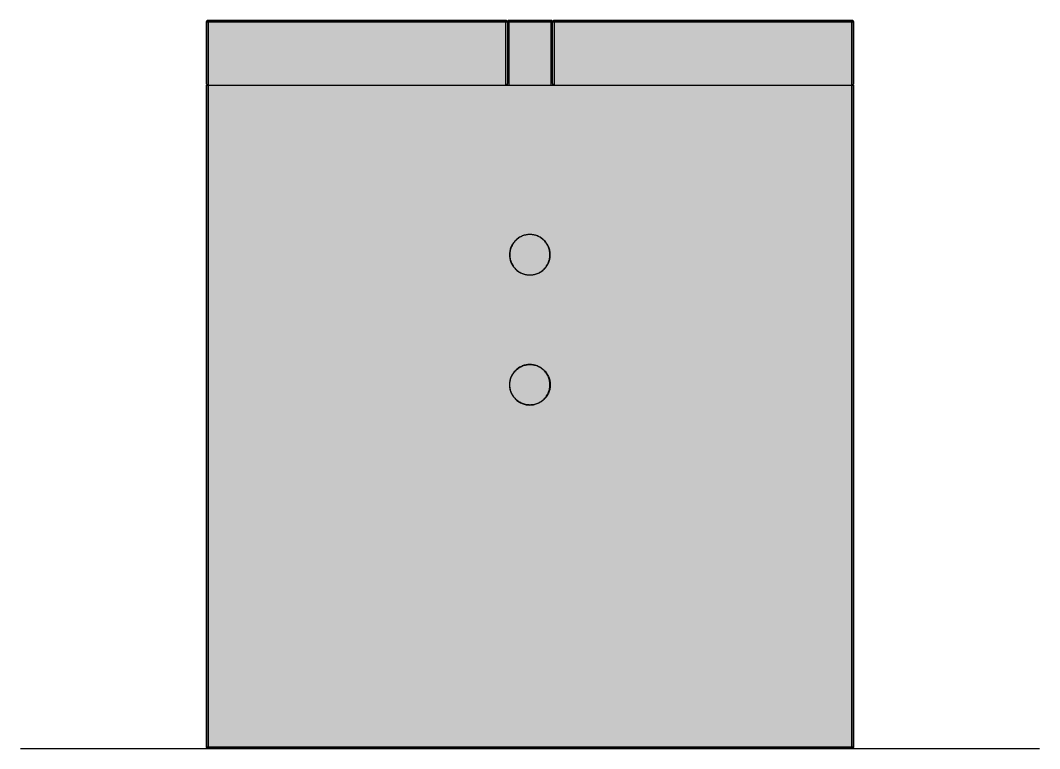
# Model space of a CAD drawing. Header units: millimetres. Extents: x 0 to 3080, y -791 to 450.
# Drawn here: x 2450 to 3080, y -1 to 449 of the extents above; entities that cross this region are included whole.
import ezdxf

# ---------------------------------------------------------------- set-up
doc = ezdxf.new("R2010")
doc.units = ezdxf.units.MM
doc.linetypes.add('Dots', pattern=[1, 0, -1])
doc.layers.add('Blocks', color=7, linetype='Continuous')
doc.layers.add('Blocks$Fill', color=7, linetype='Continuous', true_color=0xffffff)
for name, color, linetype, lineweight, true_color in [('Blocks$Inner', 7, 'Continuous', 25, 0x007f00), ('Blocks$Outline', 7, 'Continuous', 35, 0xff3f3f), ('Groud', 7, 'Dots', 25, 0x243775)]:
    doc.layers.add(name, color=color, linetype=linetype, lineweight=lineweight, true_color=true_color)

# ---------------------------------------------------------------- blocks, each defined once
blk = doc.blocks.new('Stretch 200 Bench End')
at = {"layer": 'Blocks$Fill', "extrusion": (0, 0, -1)}
blk.add_hatch(color=256, dxfattribs=at).paths.add_polyline_path([(514.99, 411), (514.99, 449), (514.99, 449.02), (514.99, 449.04), (514.99, 449.07), (514.99, 449.09), (514.99, 449.11), (514.99, 449.14), (514.98, 449.16), (514.98, 449.18), (514.97, 449.21), (514.97, 449.23), (514.96, 449.25), (514.96, 449.28), (514.95, 449.3), (514.94, 449.32), (514.93, 449.34), (514.92, 449.37), (514.91, 449.39), (514.9, 449.41), (514.89, 449.44), (514.88, 449.46), (514.87, 449.48), (514.86, 449.5), (514.85, 449.53), (514.83, 449.55), (514.82, 449.57), (514.8, 449.59), (514.79, 449.61), (514.77, 449.63), (514.75, 449.65), (514.74, 449.67), (514.72, 449.69), (514.7, 449.71), (514.68, 449.73), (514.66, 449.74), (514.64, 449.76), (514.62, 449.78), (514.6, 449.79), (514.58, 449.81), (514.56, 449.82), (514.54, 449.84), (514.52, 449.85), (514.5, 449.86), (514.48, 449.88), (514.45, 449.89), (514.43, 449.9), (514.41, 449.91), (514.39, 449.92), (514.36, 449.93), (514.34, 449.94), (514.32, 449.95), (514.29, 449.95), (514.27, 449.96), (514.25, 449.97), (514.22, 449.97), (514.2, 449.98), (514.18, 449.98), (514.15, 449.99), (514.13, 449.99), (514.11, 449.99), (514.08, 450), (514.06, 450), (514.04, 450), (514.02, 450), (513.99, 450), (329.99, 450), (329.97, 450), (329.95, 450), (329.93, 450), (329.9, 450), (329.88, 449.99), (329.86, 449.99), (329.84, 449.99), (329.81, 449.98), (329.79, 449.98), (329.77, 449.97), (329.74, 449.97), (329.72, 449.96), (329.7, 449.95), (329.67, 449.95), (329.65, 449.94), (329.63, 449.93), (329.6, 449.92), (329.58, 449.91), (329.56, 449.9), (329.54, 449.89), (329.51, 449.88), (329.49, 449.86), (329.47, 449.85), (329.45, 449.84), (329.43, 449.82), (329.41, 449.81), (329.38, 449.79), (329.36, 449.78), (329.34, 449.76), (329.32, 449.74), (329.31, 449.73), (329.29, 449.71), (329.27, 449.69), (329.25, 449.67), (329.23, 449.65), (329.22, 449.63), (329.2, 449.61), (329.19, 449.59), (329.17, 449.57), (329.16, 449.55), (329.14, 449.53), (329.13, 449.5), (329.12, 449.48), (329.11, 449.46), (329.1, 449.44), (329.08, 449.41), (329.07, 449.39), (329.06, 449.37), (329.06, 449.35), (329.05, 449.32), (329.04, 449.3), (329.03, 449.28), (329.03, 449.26), (329.02, 449.24), (329.02, 449.22), (329.01, 449.19), (329.01, 449.17), (329.01, 449.15), (329, 449.13), (329, 449.11), (329, 449.09), (329, 449.06), (329, 449.04), (328.99, 449.02), (328.99, 449.04), (328.99, 449.06), (328.99, 449.09), (328.99, 449.11), (328.99, 449.13), (328.98, 449.15), (328.98, 449.17), (328.98, 449.19), (328.97, 449.22), (328.97, 449.24), (328.96, 449.26), (328.95, 449.28), (328.95, 449.3), (328.94, 449.32), (328.93, 449.35), (328.92, 449.37), (328.91, 449.39), (328.9, 449.41), (328.89, 449.44), (328.88, 449.46), (328.87, 449.48), (328.86, 449.5), (328.85, 449.53), (328.83, 449.55), (328.82, 449.57), (328.8, 449.59), (328.79, 449.61), (328.77, 449.63), (328.75, 449.65), (328.74, 449.67), (328.72, 449.69), (328.7, 449.71), (328.68, 449.73), (328.66, 449.74), (328.64, 449.76), (328.62, 449.78), (328.6, 449.79), (328.58, 449.81), (328.56, 449.82), (328.54, 449.84), (328.52, 449.85), (328.5, 449.86), (328.48, 449.88), (328.45, 449.89), (328.43, 449.9), (328.41, 449.91), (328.39, 449.92), (328.36, 449.93), (328.34, 449.94), (328.32, 449.95), (328.29, 449.95), (328.27, 449.96), (328.25, 449.97), (328.22, 449.97), (328.2, 449.98), (328.18, 449.98), (328.15, 449.99), (328.13, 449.99), (328.11, 449.99), (328.08, 450), (328.06, 450), (328.04, 450), (328.02, 450), (327.99, 450), (301.99, 450), (301.97, 450), (301.95, 450), (301.93, 450), (301.9, 450), (301.88, 449.99), (301.86, 449.99), (301.84, 449.99), (301.81, 449.98), (301.79, 449.98), (301.77, 449.97), (301.74, 449.97), (301.72, 449.96), (301.7, 449.95), (301.67, 449.95), (301.65, 449.94), (301.63, 449.93), (301.6, 449.92), (301.58, 449.91), (301.56, 449.9), (301.54, 449.89), (301.51, 449.88), (301.49, 449.86), (301.47, 449.85), (301.45, 449.84), (301.43, 449.82), (301.41, 449.81), (301.38, 449.79), (301.36, 449.78), (301.34, 449.76), (301.32, 449.74), (301.31, 449.73), (301.29, 449.71), (301.27, 449.69), (301.25, 449.67), (301.23, 449.65), (301.22, 449.63), (301.2, 449.61), (301.19, 449.59), (301.17, 449.57), (301.16, 449.55), (301.14, 449.53), (301.13, 449.5), (301.12, 449.48), (301.11, 449.46), (301.1, 449.44), (301.08, 449.41), (301.07, 449.39), (301.06, 449.37), (301.06, 449.35), (301.05, 449.32), (301.04, 449.3), (301.03, 449.28), (301.03, 449.26), (301.02, 449.24), (301.02, 449.22), (301.01, 449.19), (301.01, 449.17), (301.01, 449.15), (301, 449.13), (301, 449.11), (301, 449.09), (301, 449.06), (301, 449.04), (300.99, 449.02), (300.99, 449.04), (300.99, 449.06), (300.99, 449.09), (300.99, 449.11), (300.99, 449.13), (300.98, 449.15), (300.98, 449.17), (300.98, 449.19), (300.97, 449.22), (300.97, 449.24), (300.96, 449.26), (300.95, 449.28), (300.95, 449.3), (300.94, 449.32), (300.93, 449.35), (300.92, 449.37), (300.91, 449.39), (300.9, 449.41), (300.89, 449.44), (300.88, 449.46), (300.87, 449.48), (300.86, 449.5), (300.85, 449.53), (300.83, 449.55), (300.82, 449.57), (300.8, 449.59), (300.79, 449.61), (300.77, 449.63), (300.75, 449.65), (300.74, 449.67), (300.72, 449.69), (300.7, 449.71), (300.68, 449.73), (300.66, 449.74), (300.64, 449.76), (300.62, 449.78), (300.6, 449.79), (300.58, 449.81), (300.56, 449.82), (300.54, 449.84), (300.52, 449.85), (300.5, 449.86), (300.48, 449.88), (300.45, 449.89), (300.43, 449.9), (300.41, 449.91), (300.39, 449.92), (300.36, 449.93), (300.34, 449.94), (300.32, 449.95), (300.29, 449.95), (300.27, 449.96), (300.25, 449.97), (300.22, 449.97), (300.2, 449.98), (300.18, 449.98), (300.15, 449.99), (300.13, 449.99), (300.11, 449.99), (300.08, 450), (300.06, 450), (300.04, 450), (300.02, 450), (299.99, 450), (115.99, 450), (115.97, 450), (115.95, 450), (115.93, 450), (115.9, 450), (115.88, 449.99), (115.86, 449.99), (115.84, 449.99), (115.81, 449.98), (115.79, 449.98), (115.77, 449.97), (115.74, 449.97), (115.72, 449.96), (115.7, 449.95), (115.67, 449.95), (115.65, 449.94), (115.63, 449.93), (115.6, 449.92), (115.58, 449.91), (115.56, 449.9), (115.54, 449.89), (115.51, 449.88), (115.49, 449.86), (115.47, 449.85), (115.45, 449.84), (115.43, 449.82), (115.41, 449.81), (115.38, 449.79), (115.36, 449.78), (115.34, 449.76), (115.32, 449.74), (115.31, 449.73), (115.29, 449.71), (115.27, 449.69), (115.25, 449.67), (115.23, 449.65), (115.22, 449.63), (115.2, 449.61), (115.19, 449.59), (115.17, 449.57), (115.16, 449.55), (115.14, 449.53), (115.13, 449.5), (115.12, 449.48), (115.11, 449.46), (115.1, 449.44), (115.08, 449.41), (115.07, 449.39), (115.06, 449.37), (115.06, 449.34), (115.05, 449.32), (115.04, 449.3), (115.03, 449.28), (115.03, 449.25), (115.02, 449.23), (115.02, 449.21), (115.01, 449.18), (115.01, 449.16), (115, 449.14), (115, 449.11), (115, 449.09), (115, 449.07), (115, 449.04), (114.99, 449.02), (114.99, 449), (114.99, 411), (115, 410.9), (115, 410.88), (115.01, 410.85), (115.01, 410.83), (115.01, 410.8), (115.02, 410.79), (115.02, 410.77), (115.03, 410.75), (115.03, 410.73), (115.04, 410.72), (115.04, 410.7), (115.05, 410.68), (115.05, 410.67), (115.06, 410.64), (115.07, 410.62), (115.08, 410.6), (115.09, 410.58), (115.1, 410.56), (115.11, 410.54), (115.12, 410.51), (115.13, 410.49), (115.14, 410.48), (115.15, 410.46), (115.17, 410.44), (115.18, 410.42), (115.19, 410.41), (115.2, 410.39), (115.22, 410.37), (115.23, 410.35), (115.25, 410.34), (115.26, 410.32), (115.28, 410.3), (115.3, 410.28), (115.32, 410.26), (115.34, 410.24), (115.36, 410.23), (115.38, 410.21), (115.4, 410.2), (115.42, 410.18), (115.44, 410.17), (115.46, 410.15), (115.48, 410.14), (115.5, 410.13), (115.53, 410.12), (115.55, 410.11), (115.57, 410.1), (115.58, 410.09), (115.6, 410.08), (115.62, 410.07), (115.64, 410.07), (115.66, 410.06), (115.67, 410.05), (115.69, 410.05), (115.71, 410.04), (115.73, 410.04), (115.75, 410.03), (115.77, 410.03), (115.79, 410.02), (115.8, 410.02), (115.82, 410.01), (115.84, 410.01), (115.86, 410.01), (115.88, 410.01), (115.9, 410), (115.92, 410), (115.94, 410), (115.99, 410), (114.99, 410), (114.99, 410), (114.99, 1), (114.99, 0.98), (115, 0.96), (115, 0.93), (115, 0.91), (115, 0.89), (115, 0.86), (115.01, 0.84), (115.01, 0.82), (115.02, 0.79), (115.02, 0.77), (115.03, 0.75), (115.03, 0.72), (115.04, 0.7), (115.05, 0.68), (115.06, 0.66), (115.06, 0.63), (115.07, 0.61), (115.08, 0.59), (115.1, 0.56), (115.11, 0.54), (115.12, 0.52), (115.13, 0.5), (115.14, 0.47), (115.16, 0.45), (115.17, 0.43), (115.19, 0.41), (115.2, 0.39), (115.22, 0.37), (115.23, 0.35), (115.25, 0.33), (115.27, 0.31), (115.29, 0.29), (115.31, 0.27), (115.32, 0.26), (115.34, 0.24), (115.36, 0.22), (115.38, 0.21), (115.41, 0.19), (115.43, 0.18), (115.45, 0.16), (115.47, 0.15), (115.49, 0.14), (115.51, 0.12), (115.54, 0.11), (115.56, 0.1), (115.58, 0.09), (115.6, 0.08), (115.63, 0.07), (115.65, 0.06), (115.67, 0.05), (115.7, 0.05), (115.72, 0.04), (115.74, 0.03), (115.77, 0.03), (115.79, 0.02), (115.81, 0.02), (115.84, 0.01), (115.86, 0.01), (115.88, 0.01), (115.9, 0), (115.93, 0), (115.95, 0), (115.97, 0), (115.99, 0), (513.99, 0), (514.02, 0), (514.04, 0), (514.06, 0), (514.08, 0), (514.11, 0.01), (514.13, 0.01), (514.15, 0.01), (514.18, 0.02), (514.2, 0.02), (514.22, 0.03), (514.25, 0.03), (514.27, 0.04), (514.29, 0.05), (514.32, 0.05), (514.34, 0.06), (514.36, 0.07), (514.39, 0.08), (514.41, 0.09), (514.43, 0.1), (514.45, 0.11), (514.48, 0.12), (514.5, 0.14), (514.52, 0.15), (514.54, 0.16), (514.56, 0.18), (514.58, 0.19), (514.6, 0.21), (514.62, 0.22), (514.64, 0.24), (514.66, 0.26), (514.68, 0.27), (514.7, 0.29), (514.72, 0.31), (514.74, 0.33), (514.75, 0.35), (514.77, 0.37), (514.79, 0.39), (514.8, 0.41), (514.82, 0.43), (514.83, 0.45), (514.85, 0.47), (514.86, 0.5), (514.87, 0.52), (514.88, 0.54), (514.89, 0.56), (514.9, 0.59), (514.91, 0.61), (514.92, 0.63), (514.93, 0.66), (514.94, 0.68), (514.95, 0.7), (514.96, 0.72), (514.96, 0.75), (514.97, 0.77), (514.97, 0.79), (514.98, 0.82), (514.98, 0.84), (514.99, 0.86), (514.99, 0.89), (514.99, 0.91), (514.99, 0.93), (514.99, 0.96), (514.99, 0.98), (514.99, 1), (514.99, 410), (514.99, 410), (514.03, 410), (514.09, 410), (514.11, 410.01), (514.13, 410.01), (514.15, 410.01), (514.17, 410.01), (514.18, 410.02), (514.2, 410.02), (514.22, 410.03), (514.24, 410.03), (514.26, 410.04), (514.28, 410.04), (514.3, 410.05), (514.31, 410.05), (514.33, 410.06), (514.35, 410.07), (514.37, 410.07), (514.39, 410.08), (514.41, 410.09), (514.42, 410.1), (514.44, 410.11), (514.46, 410.12), (514.49, 410.13), (514.51, 410.14), (514.53, 410.15), (514.55, 410.17), (514.57, 410.18), (514.59, 410.2), (514.61, 410.21), (514.63, 410.23), (514.65, 410.24), (514.67, 410.26), (514.69, 410.28), (514.71, 410.3), (514.72, 410.32), (514.74, 410.34), (514.76, 410.35), (514.77, 410.37), (514.79, 410.39), (514.8, 410.41), (514.81, 410.42), (514.82, 410.44), (514.83, 410.46), (514.85, 410.48), (514.86, 410.49), (514.87, 410.51), (514.88, 410.54), (514.89, 410.56), (514.9, 410.58), (514.91, 410.6), (514.92, 410.62), (514.93, 410.64), (514.94, 410.67), (514.94, 410.68), (514.95, 410.7), (514.95, 410.72), (514.96, 410.73), (514.96, 410.75), (514.97, 410.77), (514.97, 410.79), (514.97, 410.8), (514.98, 410.83), (514.98, 410.85), (514.99, 410.88), (514.99, 410.9)], flags=0)
at = {"layer": 'Blocks$Inner', "linetype": 'ByBlock'}
for p, q in [((-514.99, 411), (-514.99, 449)), ((-513.99, 450), (-329.99, 450)), ((-513.99, 449), (-513.99, 1)), ((-329.99, 449), (-513.99, 449)), ((-329.99, 410), (-329.99, 449)), ((-328.99, 449), (-328.99, 411)), ((-327.99, 450), (-301.99, 450)), ((-327.99, 449), (-327.99, 410)), ((-301.99, 449), (-327.99, 449)), ((-301.99, 410), (-301.99, 449)), ((-300.99, 411), (-300.99, 449)), ((-299.99, 450), (-115.99, 450)), ((-115.99, 449), (-299.99, 449)), ((-299.99, 449), (-299.99, 410)), ((-115.99, 1), (-115.99, 449)), ((-114.99, 449), (-114.99, 411)), ((-514.99, 1), (-514.99, 410)), ((-513.99, 410), (-115.99, 410)), ((-328.99, 410), (-328.99, 411)), ((-300.99, 411), (-300.99, 410)), ((-114.99, 410), (-114.99, 1)), ((-513.99, 1), (-115.99, 1)), ((-115.99, 0), (-513.99, 0))]:
    blk.add_line(p, q, dxfattribs=at)
for points, knots in [([(-514.99, 449), (-514.99, 449.12), (-514.97, 449.24), (-514.88, 449.49), (-514.8, 449.61), (-514.6, 449.8), (-514.49, 449.88), (-514.24, 449.98), (-514.11, 450), (-513.99, 450)], [39, 39, 39, 39, 39.25, 39.25, 39.5, 39.5, 39.75, 39.75, 40, 40, 40, 40]), ([(-513.99, 449), (-514.11, 449), (-514.24, 449), (-514.49, 449), (-514.6, 449), (-514.8, 449), (-514.88, 449), (-514.97, 449), (-514.99, 449), (-514.99, 449)], [399, 399, 399, 399, 399.25, 399.25, 399.5, 399.5, 399.75, 399.75, 400, 400, 400, 400]), ([(-513.99, 450), (-513.99, 450), (-513.99, 449.98), (-513.99, 449.88), (-513.99, 449.8), (-513.99, 449.61), (-513.99, 449.49), (-513.99, 449.24), (-513.99, 449.12), (-513.99, 449)], [0, 0, 0, 0, 0.25, 0.25, 0.5, 0.5, 0.75, 0.75, 1, 1, 1, 1]), ([(-329.99, 450), (-329.88, 450), (-329.75, 449.98), (-329.5, 449.88), (-329.39, 449.8), (-329.19, 449.61), (-329.11, 449.49), (-329.02, 449.24), (-328.99, 449.12), (-328.99, 449)], [224, 224, 224, 224, 224.25, 224.25, 224.5, 224.5, 224.75, 224.75, 225, 225, 225, 225]), ([(-329.99, 449), (-329.99, 449.12), (-329.99, 449.24), (-329.99, 449.49), (-329.99, 449.61), (-329.99, 449.8), (-329.99, 449.88), (-329.99, 449.98), (-329.99, 450), (-329.99, 450)], [303, 303, 303, 303, 303.25, 303.25, 303.5, 303.5, 303.75, 303.75, 304, 304, 304, 304]), ([(-328.99, 449), (-328.99, 449), (-329.02, 449), (-329.11, 449), (-329.19, 449), (-329.39, 449), (-329.5, 449), (-329.75, 449), (-329.88, 449), (-329.99, 449)], [214, 214, 214, 214, 214.25, 214.25, 214.5, 214.5, 214.75, 214.75, 215, 215, 215, 215]), ([(-328.99, 449), (-328.99, 449.12), (-328.97, 449.24), (-328.88, 449.49), (-328.8, 449.61), (-328.6, 449.8), (-328.49, 449.88), (-328.24, 449.98), (-328.11, 450), (-327.99, 450)], [0, 0, 0, 0, 0.25, 0.25, 0.5, 0.5, 0.75, 0.75, 1, 1, 1, 1]), ([(-327.99, 449), (-328.11, 449), (-328.24, 449), (-328.49, 449), (-328.6, 449), (-328.8, 449), (-328.88, 449), (-328.97, 449), (-328.99, 449), (-328.99, 449)], [213, 213, 213, 213, 213.25, 213.25, 213.5, 213.5, 213.75, 213.75, 214, 214, 214, 214]), ([(-327.99, 450), (-327.99, 450), (-327.99, 449.98), (-327.99, 449.88), (-327.99, 449.8), (-327.99, 449.61), (-327.99, 449.49), (-327.99, 449.24), (-327.99, 449.12), (-327.99, 449)], [0, 0, 0, 0, 0.25, 0.25, 0.5, 0.5, 0.75, 0.75, 1, 1, 1, 1]), ([(-301.99, 449), (-301.99, 449.12), (-301.99, 449.24), (-301.99, 449.49), (-301.99, 449.61), (-301.99, 449.8), (-301.99, 449.88), (-301.99, 449.98), (-301.99, 450), (-301.99, 450)], [39, 39, 39, 39, 39.25, 39.25, 39.5, 39.5, 39.75, 39.75, 40, 40, 40, 40]), ([(-301.99, 450), (-301.88, 450), (-301.75, 449.98), (-301.5, 449.88), (-301.39, 449.8), (-301.19, 449.61), (-301.11, 449.49), (-301.02, 449.24), (-300.99, 449.12), (-300.99, 449)], [27, 27, 27, 27, 27.25, 27.25, 27.5, 27.5, 27.75, 27.75, 28, 28, 28, 28]), ([(-300.99, 449), (-300.99, 449), (-301.02, 449), (-301.11, 449), (-301.19, 449), (-301.39, 449), (-301.5, 449), (-301.75, 449), (-301.88, 449), (-301.99, 449)], [186, 186, 186, 186, 186.249595, 186.249595, 186.49973, 186.49973, 186.749865, 186.749865, 187, 187, 187, 187]), ([(-300.99, 449), (-300.99, 449.12), (-300.97, 449.24), (-300.88, 449.49), (-300.8, 449.61), (-300.6, 449.8), (-300.49, 449.88), (-300.24, 449.98), (-300.11, 450), (-299.99, 450)], [79, 79, 79, 79, 79.25, 79.25, 79.5, 79.5, 79.75, 79.75, 80, 80, 80, 80]), ([(-299.99, 449), (-300.11, 449), (-300.24, 449), (-300.49, 449), (-300.6, 449), (-300.8, 449), (-300.88, 449), (-300.97, 449), (-300.99, 449), (-300.99, 449)], [185, 185, 185, 185, 185.25, 185.25, 185.5, 185.5, 185.75, 185.75, 186, 186, 186, 186]), ([(-299.99, 450), (-299.99, 450), (-299.99, 449.98), (-299.99, 449.88), (-299.99, 449.8), (-299.99, 449.61), (-299.99, 449.49), (-299.99, 449.24), (-299.99, 449.12), (-299.99, 449)], [0, 0, 0, 0, 0.25, 0.25, 0.5, 0.5, 0.75, 0.75, 1, 1, 1, 1]), ([(-115.99, 449), (-115.99, 449.12), (-115.99, 449.24), (-115.99, 449.49), (-115.99, 449.61), (-115.99, 449.8), (-115.99, 449.88), (-115.99, 449.98), (-115.99, 450), (-115.99, 450)], [449, 449, 449, 449, 449.25, 449.25, 449.5, 449.5, 449.75, 449.75, 450, 450, 450, 450]), ([(-115.99, 450), (-115.88, 450), (-115.75, 449.98), (-115.5, 449.88), (-115.39, 449.8), (-115.19, 449.61), (-115.11, 449.49), (-115.02, 449.24), (-114.99, 449.12), (-114.99, 449)], [264, 264, 264, 264, 264.25, 264.25, 264.5, 264.5, 264.75, 264.75, 265, 265, 265, 265]), ([(-114.99, 449), (-114.99, 449), (-115.02, 449), (-115.11, 449), (-115.19, 449), (-115.39, 449), (-115.5, 449), (-115.75, 449), (-115.88, 449), (-115.99, 449)], [0, 0, 0, 0, 0.25, 0.25, 0.5, 0.5, 0.75, 0.75, 1, 1, 1, 1]), ([(-513.99, 410), (-514.02, 410), (-514.07, 410), (-514.15, 410.01), (-514.22, 410.03), (-514.3, 410.05), (-514.37, 410.07), (-514.48, 410.12), (-514.62, 410.21), (-514.76, 410.35), (-514.87, 410.5), (-514.94, 410.65), (-514.98, 410.82), (-514.99, 410.93), (-514.99, 411)], [0, 0, 0, 0, 0.0397981, 0.0800777, 0.1210637, 0.1629695, 0.2059949, 0.2503245, 0.3675176, 0.500167, 0.6158425, 0.750092, 0.8536174, 1, 1, 1, 1]), ([(-514.99, 410), (-514.99, 410), (-514.97, 410), (-514.88, 410), (-514.8, 410), (-514.6, 410), (-514.49, 410), (-514.24, 410), (-514.11, 410), (-513.99, 410)], [1209, 1209, 1209, 1209, 1209.25, 1209.25, 1209.5, 1209.5, 1209.75, 1209.75, 1210, 1210, 1210, 1210]), ([(-328.99, 411), (-329, 410.93), (-329, 410.82), (-329.05, 410.65), (-329.12, 410.5), (-329.23, 410.35), (-329.37, 410.21), (-329.51, 410.12), (-329.62, 410.07), (-329.69, 410.05), (-329.77, 410.03), (-329.84, 410.01), (-329.92, 410), (-329.97, 410), (-329.99, 410)], [263, 263, 263, 263, 263.146383, 263.249908, 263.384157, 263.499833, 263.632482, 263.749675, 263.794005, 263.837031, 263.878936, 263.919922, 263.960202, 264, 264, 264, 264]), ([(-299.99, 410), (-300.02, 410), (-300.07, 410), (-300.15, 410.01), (-300.22, 410.03), (-300.3, 410.05), (-300.37, 410.07), (-300.48, 410.12), (-300.62, 410.21), (-300.76, 410.35), (-300.87, 410.5), (-300.94, 410.65), (-300.98, 410.82), (-300.99, 410.93), (-300.99, 411)], [40, 40, 40, 40, 40.039798, 40.080078, 40.121064, 40.162969, 40.205995, 40.250325, 40.367518, 40.500167, 40.615843, 40.750092, 40.853617, 41, 41, 41, 41]), ([(-114.99, 411), (-115, 410.93), (-115, 410.82), (-115.05, 410.65), (-115.12, 410.5), (-115.23, 410.35), (-115.37, 410.21), (-115.51, 410.12), (-115.62, 410.07), (-115.69, 410.05), (-115.77, 410.03), (-115.84, 410.01), (-115.92, 410), (-115.97, 410), (-115.99, 410)], [303, 303, 303, 303, 303.146383, 303.249908, 303.384157, 303.499833, 303.632482, 303.749675, 303.794005, 303.837031, 303.878936, 303.919922, 303.960202, 304, 304, 304, 304]), ([(-115.99, 410), (-115.88, 410), (-115.75, 410), (-115.5, 410), (-115.39, 410), (-115.19, 410), (-115.11, 410), (-115.02, 410), (-114.99, 410), (-114.99, 410)], [1608, 1608, 1608, 1608, 1608.25, 1608.25, 1608.5, 1608.5, 1608.75, 1608.75, 1609, 1609, 1609, 1609]), ([(-315.17, 317.67), (-314.43, 317.67), (-313.66, 317.61), (-312.12, 317.32), (-311.33, 317.1), (-309.79, 316.49), (-309.04, 316.1), (-307.61, 315.17), (-306.94, 314.62), (-305.72, 313.4), (-305.17, 312.73), (-304.24, 311.3), (-303.85, 310.54), (-303.24, 309), (-303.02, 308.22), (-302.73, 306.67), (-302.67, 305.91), (-302.67, 304.43), (-302.73, 303.67), (-303.02, 302.12), (-303.24, 301.34), (-303.85, 299.8), (-304.24, 299.05), (-305.17, 297.62), (-305.72, 296.94), (-306.94, 295.72), (-307.61, 295.18), (-309.04, 294.24), (-309.79, 293.85), (-311.33, 293.24), (-312.12, 293.02), (-313.66, 292.74), (-314.43, 292.67), (-315.9, 292.67), (-316.67, 292.74), (-318.21, 293.02), (-319, 293.24), (-320.54, 293.85), (-321.29, 294.24), (-322.72, 295.18), (-323.39, 295.72), (-324.61, 296.94), (-325.16, 297.62), (-326.1, 299.05), (-326.48, 299.8), (-327.09, 301.34), (-327.31, 302.12), (-327.6, 303.67), (-327.67, 304.43), (-327.67, 305.91), (-327.6, 306.67), (-327.31, 308.22), (-327.09, 309), (-326.48, 310.54), (-326.1, 311.3), (-325.16, 312.73), (-324.61, 313.4), (-323.39, 314.62), (-322.72, 315.17), (-321.29, 316.1), (-320.54, 316.49), (-319, 317.1), (-318.21, 317.32), (-316.67, 317.61), (-315.9, 317.67), (-315.17, 317.67)], [0, 0, 0, 0, 0.03125, 0.03125, 0.0625, 0.0625, 0.09375, 0.09375, 0.125, 0.125, 0.15625, 0.15625, 0.1875, 0.1875, 0.21875, 0.21875, 0.25, 0.25, 0.28125, 0.28125, 0.3125, 0.3125, 0.34375, 0.34375, 0.375, 0.375, 0.40625, 0.40625, 0.4375, 0.4375, 0.46875, 0.46875, 0.5, 0.5, 0.53125, 0.53125, 0.5625, 0.5625, 0.59375, 0.59375, 0.625, 0.625, 0.65625, 0.65625, 0.6875, 0.6875, 0.71875, 0.71875, 0.75, 0.75, 0.78125, 0.78125, 0.8125, 0.8125, 0.84375, 0.84375, 0.875, 0.875, 0.90625, 0.90625, 0.9375, 0.9375, 0.96875, 0.96875, 1, 1, 1, 1]), ([(-314.99, 317.67), (-314.26, 317.67), (-313.49, 317.61), (-311.95, 317.32), (-311.16, 317.1), (-309.62, 316.49), (-308.87, 316.1), (-307.44, 315.17), (-306.77, 314.62), (-305.55, 313.4), (-305, 312.73), (-304.06, 311.3), (-303.68, 310.54), (-303.07, 309), (-302.85, 308.22), (-302.56, 306.67), (-302.49, 305.91), (-302.49, 304.43), (-302.56, 303.67), (-302.85, 302.12), (-303.07, 301.34), (-303.68, 299.8), (-304.06, 299.05), (-305, 297.62), (-305.55, 296.94), (-306.77, 295.72), (-307.44, 295.18), (-308.87, 294.24), (-309.62, 293.85), (-311.16, 293.24), (-311.95, 293.02), (-313.49, 292.74), (-314.26, 292.67), (-315.73, 292.67), (-316.5, 292.74), (-318.04, 293.02), (-318.83, 293.24), (-320.37, 293.85), (-321.12, 294.24), (-322.55, 295.18), (-323.22, 295.72), (-324.44, 296.94), (-324.99, 297.62), (-325.92, 299.05), (-326.31, 299.8), (-326.92, 301.34), (-327.14, 302.12), (-327.43, 303.67), (-327.49, 304.43), (-327.49, 305.91), (-327.43, 306.67), (-327.14, 308.22), (-326.92, 309), (-326.31, 310.54), (-325.92, 311.3), (-324.99, 312.73), (-324.44, 313.4), (-323.22, 314.62), (-322.55, 315.17), (-321.12, 316.1), (-320.37, 316.49), (-318.83, 317.1), (-318.04, 317.32), (-316.5, 317.61), (-315.73, 317.67), (-314.99, 317.67)], [0, 0, 0, 0, 0.03125, 0.03125, 0.0625, 0.0625, 0.09375, 0.09375, 0.125, 0.125, 0.15625, 0.15625, 0.1875, 0.1875, 0.21875, 0.21875, 0.25, 0.25, 0.28125, 0.28125, 0.3125, 0.3125, 0.34375, 0.34375, 0.375, 0.375, 0.40625, 0.40625, 0.4375, 0.4375, 0.46875, 0.46875, 0.5, 0.5, 0.53125, 0.53125, 0.5625, 0.5625, 0.59375, 0.59375, 0.625, 0.625, 0.65625, 0.65625, 0.6875, 0.6875, 0.71875, 0.71875, 0.75, 0.75, 0.78125, 0.78125, 0.8125, 0.8125, 0.84375, 0.84375, 0.875, 0.875, 0.90625, 0.90625, 0.9375, 0.9375, 0.96875, 0.96875, 1, 1, 1, 1]), ([(-315.17, 212.33), (-315.9, 212.33), (-316.67, 212.39), (-318.21, 212.68), (-319, 212.9), (-320.54, 213.51), (-321.29, 213.9), (-322.72, 214.83), (-323.39, 215.38), (-324.61, 216.6), (-325.16, 217.27), (-326.1, 218.7), (-326.48, 219.46), (-327.09, 221), (-327.31, 221.78), (-327.6, 223.33), (-327.67, 224.09), (-327.67, 225.57), (-327.6, 226.33), (-327.31, 227.88), (-327.09, 228.66), (-326.48, 230.2), (-326.1, 230.95), (-325.16, 232.38), (-324.61, 233.06), (-323.39, 234.28), (-322.72, 234.82), (-321.29, 235.76), (-320.54, 236.15), (-319, 236.76), (-318.21, 236.98), (-316.67, 237.26), (-315.9, 237.33), (-314.43, 237.33), (-313.66, 237.26), (-312.12, 236.98), (-311.33, 236.76), (-309.79, 236.15), (-309.04, 235.76), (-307.61, 234.82), (-306.94, 234.28), (-305.72, 233.06), (-305.17, 232.38), (-304.24, 230.95), (-303.85, 230.2), (-303.24, 228.66), (-303.02, 227.88), (-302.73, 226.33), (-302.67, 225.57), (-302.67, 224.09), (-302.73, 223.33), (-303.02, 221.78), (-303.24, 221), (-303.85, 219.46), (-304.24, 218.7), (-305.17, 217.27), (-305.72, 216.6), (-306.94, 215.38), (-307.61, 214.83), (-309.04, 213.9), (-309.79, 213.51), (-311.33, 212.9), (-312.12, 212.68), (-313.66, 212.39), (-314.43, 212.33), (-315.17, 212.33)], [0, 0, 0, 0, 0.03125, 0.03125, 0.0625, 0.0625, 0.09375, 0.09375, 0.125, 0.125, 0.15625, 0.15625, 0.1875, 0.1875, 0.21875, 0.21875, 0.25, 0.25, 0.28125, 0.28125, 0.3125, 0.3125, 0.34375, 0.34375, 0.375, 0.375, 0.40625, 0.40625, 0.4375, 0.4375, 0.46875, 0.46875, 0.5, 0.5, 0.53125, 0.53125, 0.5625, 0.5625, 0.59375, 0.59375, 0.625, 0.625, 0.65625, 0.65625, 0.6875, 0.6875, 0.71875, 0.71875, 0.75, 0.75, 0.78125, 0.78125, 0.8125, 0.8125, 0.84375, 0.84375, 0.875, 0.875, 0.90625, 0.90625, 0.9375, 0.9375, 0.96875, 0.96875, 1, 1, 1, 1]), ([(-314.99, 212.33), (-314.26, 212.33), (-313.49, 212.39), (-311.95, 212.68), (-311.16, 212.9), (-309.62, 213.51), (-308.87, 213.9), (-307.44, 214.83), (-306.77, 215.38), (-305.55, 216.6), (-305, 217.27), (-304.06, 218.7), (-303.68, 219.46), (-303.07, 221), (-302.85, 221.78), (-302.56, 223.33), (-302.49, 224.09), (-302.49, 225.57), (-302.56, 226.33), (-302.85, 227.88), (-303.07, 228.66), (-303.68, 230.2), (-304.06, 230.95), (-305, 232.38), (-305.55, 233.06), (-306.77, 234.28), (-307.44, 234.82), (-308.87, 235.76), (-309.62, 236.15), (-311.16, 236.76), (-311.95, 236.98), (-313.49, 237.26), (-314.26, 237.33), (-315.73, 237.33), (-316.5, 237.26), (-318.04, 236.98), (-318.83, 236.76), (-320.37, 236.15), (-321.12, 235.76), (-322.55, 234.82), (-323.22, 234.28), (-324.44, 233.06), (-324.99, 232.38), (-325.92, 230.95), (-326.31, 230.2), (-326.92, 228.66), (-327.14, 227.88), (-327.43, 226.33), (-327.49, 225.57), (-327.49, 224.09), (-327.43, 223.33), (-327.14, 221.78), (-326.92, 221), (-326.31, 219.46), (-325.92, 218.7), (-324.99, 217.27), (-324.44, 216.6), (-323.22, 215.38), (-322.55, 214.83), (-321.12, 213.9), (-320.37, 213.51), (-318.83, 212.9), (-318.04, 212.68), (-316.5, 212.39), (-315.73, 212.33), (-314.99, 212.33)], [0, 0, 0, 0, 0.03125, 0.03125, 0.0625, 0.0625, 0.09375, 0.09375, 0.125, 0.125, 0.15625, 0.15625, 0.1875, 0.1875, 0.21875, 0.21875, 0.25, 0.25, 0.28125, 0.28125, 0.3125, 0.3125, 0.34375, 0.34375, 0.375, 0.375, 0.40625, 0.40625, 0.4375, 0.4375, 0.46875, 0.46875, 0.5, 0.5, 0.53125, 0.53125, 0.5625, 0.5625, 0.59375, 0.59375, 0.625, 0.625, 0.65625, 0.65625, 0.6875, 0.6875, 0.71875, 0.71875, 0.75, 0.75, 0.78125, 0.78125, 0.8125, 0.8125, 0.84375, 0.84375, 0.875, 0.875, 0.90625, 0.90625, 0.9375, 0.9375, 0.96875, 0.96875, 1, 1, 1, 1]), ([(-514.99, 1), (-514.99, 1), (-514.97, 1), (-514.88, 1), (-514.8, 1), (-514.6, 1), (-514.49, 1), (-514.24, 1), (-514.11, 1), (-513.99, 1)], [0, 0, 0, 0, 0.25, 0.25, 0.5, 0.5, 0.75, 0.75, 1, 1, 1, 1]), ([(-513.99, 0), (-514.11, 0), (-514.24, 0.02), (-514.49, 0.12), (-514.6, 0.2), (-514.8, 0.39), (-514.88, 0.51), (-514.97, 0.76), (-514.99, 0.88), (-514.99, 1)], [799, 799, 799, 799, 799.25, 799.25, 799.5, 799.5, 799.75, 799.75, 800, 800, 800, 800]), ([(-513.99, 1), (-513.99, 0.88), (-513.99, 0.76), (-513.99, 0.51), (-513.99, 0.39), (-513.99, 0.2), (-513.99, 0.12), (-513.99, 0.02), (-513.99, 0), (-513.99, 0)], [449, 449, 449, 449, 449.25, 449.25, 449.5, 449.5, 449.75, 449.75, 450, 450, 450, 450]), ([(-115.99, 1), (-115.88, 1), (-115.75, 1), (-115.5, 1), (-115.39, 1), (-115.19, 1), (-115.11, 1), (-115.02, 1), (-114.99, 1), (-114.99, 1)], [399, 399, 399, 399, 399.25, 399.25, 399.5, 399.5, 399.75, 399.75, 400, 400, 400, 400]), ([(-114.99, 1), (-114.99, 0.88), (-115.02, 0.76), (-115.11, 0.51), (-115.19, 0.39), (-115.39, 0.2), (-115.5, 0.12), (-115.75, 0.02), (-115.88, 0), (-115.99, 0)], [400, 400, 400, 400, 400.25, 400.25, 400.5, 400.5, 400.75, 400.75, 401, 401, 401, 401]), ([(-115.99, 0), (-115.99, 0), (-115.99, 0.02), (-115.99, 0.12), (-115.99, 0.2), (-115.99, 0.39), (-115.99, 0.51), (-115.99, 0.76), (-115.99, 0.88), (-115.99, 1)], [0, 0, 0, 0, 0.25, 0.25, 0.5, 0.5, 0.75, 0.75, 1, 1, 1, 1])]:
    blk.add_open_spline(points, degree=3, knots=knots, dxfattribs=at)
at = {"layer": 'Blocks$Outline'}
for points in [[(-514.99, 411), (-514.99, 449)], [(-513.99, 450), (-329.99, 450)], [(-327.99, 450), (-301.99, 450)], [(-299.99, 450), (-115.99, 450)], [(-114.99, 449), (-114.99, 411)], [(-514.99, 1), (-514.99, 410)], [(-114.99, 410), (-114.99, 1)], [(-115.99, 0), (-513.99, 0)]]:
    blk.add_lwpolyline(points, dxfattribs=at)
for points, knots in [([(-514.99, 449), (-514.99, 449.12), (-514.97, 449.24), (-514.88, 449.49), (-514.8, 449.61), (-514.6, 449.8), (-514.49, 449.88), (-514.24, 449.98), (-514.11, 450), (-513.99, 450)], [0, 0, 0, 0, 0.25, 0.25, 0.5, 0.5, 0.75, 0.75, 1, 1, 1, 1]), ([(-329.99, 450), (-329.88, 450), (-329.75, 449.98), (-329.5, 449.88), (-329.39, 449.8), (-329.19, 449.61), (-329.11, 449.49), (-329.02, 449.25), (-329, 449.13), (-328.99, 449.02)], [0, 0, 0, 0, 0.25, 0.25, 0.5, 0.5, 0.75, 0.75, 0.9843831, 0.9843831, 0.9843831, 0.9843831]), ([(-328.99, 449.02), (-328.99, 449.13), (-328.97, 449.25), (-328.88, 449.49), (-328.8, 449.61), (-328.6, 449.8), (-328.49, 449.88), (-328.24, 449.98), (-328.11, 450), (-327.99, 450)], [0.015625, 0.015625, 0.015625, 0.015625, 0.25, 0.25, 0.5, 0.5, 0.75, 0.75, 1, 1, 1, 1]), ([(-301.99, 450), (-301.88, 450), (-301.75, 449.98), (-301.5, 449.88), (-301.39, 449.8), (-301.19, 449.61), (-301.11, 449.49), (-301.02, 449.25), (-301, 449.13), (-300.99, 449.02)], [0, 0, 0, 0, 0.25, 0.25, 0.5, 0.5, 0.75, 0.75, 0.984375, 0.984375, 0.984375, 0.984375]), ([(-300.99, 449.02), (-300.99, 449.13), (-300.97, 449.25), (-300.88, 449.49), (-300.8, 449.61), (-300.6, 449.8), (-300.49, 449.88), (-300.24, 449.98), (-300.11, 450), (-299.99, 450)], [0.0156169, 0.0156169, 0.0156169, 0.0156169, 0.25, 0.25, 0.5, 0.5, 0.75, 0.75, 1, 1, 1, 1]), ([(-115.99, 450), (-115.88, 450), (-115.75, 449.98), (-115.5, 449.88), (-115.39, 449.8), (-115.19, 449.61), (-115.11, 449.49), (-115.02, 449.24), (-114.99, 449.12), (-114.99, 449)], [0, 0, 0, 0, 0.25, 0.25, 0.5, 0.5, 0.75, 0.75, 1, 1, 1, 1]), ([(-514.03, 410), (-514.05, 410), (-514.08, 410), (-514.15, 410.01), (-514.22, 410.03), (-514.3, 410.05), (-514.37, 410.07), (-514.48, 410.12), (-514.62, 410.21), (-514.76, 410.35), (-514.87, 410.5), (-514.94, 410.65), (-514.98, 410.82), (-514.99, 410.93), (-514.99, 411)], [0.0198903, 0.0198903, 0.0198903, 0.0198903, 0.0397981, 0.0800777, 0.1210637, 0.1629695, 0.2059949, 0.2503245, 0.3675176, 0.500167, 0.6158425, 0.750092, 0.8536174, 1, 1, 1, 1]), ([(-514.99, 410), (-514.99, 410), (-514.97, 410), (-514.88, 410), (-514.8, 410), (-514.6, 410), (-514.49, 410), (-514.25, 410), (-514.14, 410), (-514.03, 410)], [0, 0, 0, 0, 0.25, 0.25, 0.5, 0.5, 0.75, 0.75, 0.9733625, 0.9733625, 0.9733625, 0.9733625]), ([(-114.99, 411), (-115, 410.93), (-115, 410.82), (-115.05, 410.65), (-115.12, 410.5), (-115.23, 410.35), (-115.37, 410.21), (-115.51, 410.12), (-115.62, 410.07), (-115.69, 410.05), (-115.77, 410.03), (-115.84, 410.01), (-115.92, 410), (-115.97, 410), (-115.99, 410)], [-1, -1, -1, -1, -0.8536173, -0.750092, -0.6158425, -0.500167, -0.3675176, -0.2503245, -0.2059948, -0.1629695, -0.1210637, -0.0800777, -0.0397981, -0.0000003, -0.0000003, -0.0000003, -0.0000003]), ([(-115.99, 410), (-115.88, 410), (-115.75, 410), (-115.5, 410), (-115.39, 410), (-115.19, 410), (-115.11, 410), (-115.02, 410), (-114.99, 410), (-114.99, 410)], [0, 0, 0, 0, 0.25, 0.25, 0.5, 0.5, 0.75, 0.75, 1, 1, 1, 1]), ([(-513.99, 0), (-514.11, 0), (-514.24, 0.02), (-514.49, 0.12), (-514.6, 0.2), (-514.8, 0.39), (-514.88, 0.51), (-514.97, 0.76), (-514.99, 0.88), (-514.99, 1)], [0, 0, 0, 0, 0.25, 0.25, 0.5, 0.5, 0.75, 0.75, 1, 1, 1, 1]), ([(-114.99, 1), (-114.99, 0.88), (-115.02, 0.76), (-115.11, 0.51), (-115.19, 0.39), (-115.39, 0.2), (-115.5, 0.12), (-115.75, 0.02), (-115.88, 0), (-115.99, 0)], [0, 0, 0, 0, 0.25, 0.25, 0.5, 0.5, 0.75, 0.75, 1, 1, 1, 1])]:
    blk.add_open_spline(points, degree=3, knots=knots, dxfattribs=at)

msp = doc.modelspace()

# ---------------------------------------------------------------- linework, layer by layer
at = {"layer": 'Groud', "linetype": 'ByBlock'}
msp.add_lwpolyline([(2450.48, -0.88), (3080.47, -0.88)], dxfattribs=at)

# ---------------------------------------------------------------- block references
at = {"layer": 'Blocks'}
msp.add_blockref('Stretch 200 Bench End', (3080.47, -0.88), dxfattribs=at)

doc.saveas('drawing.dxf')
